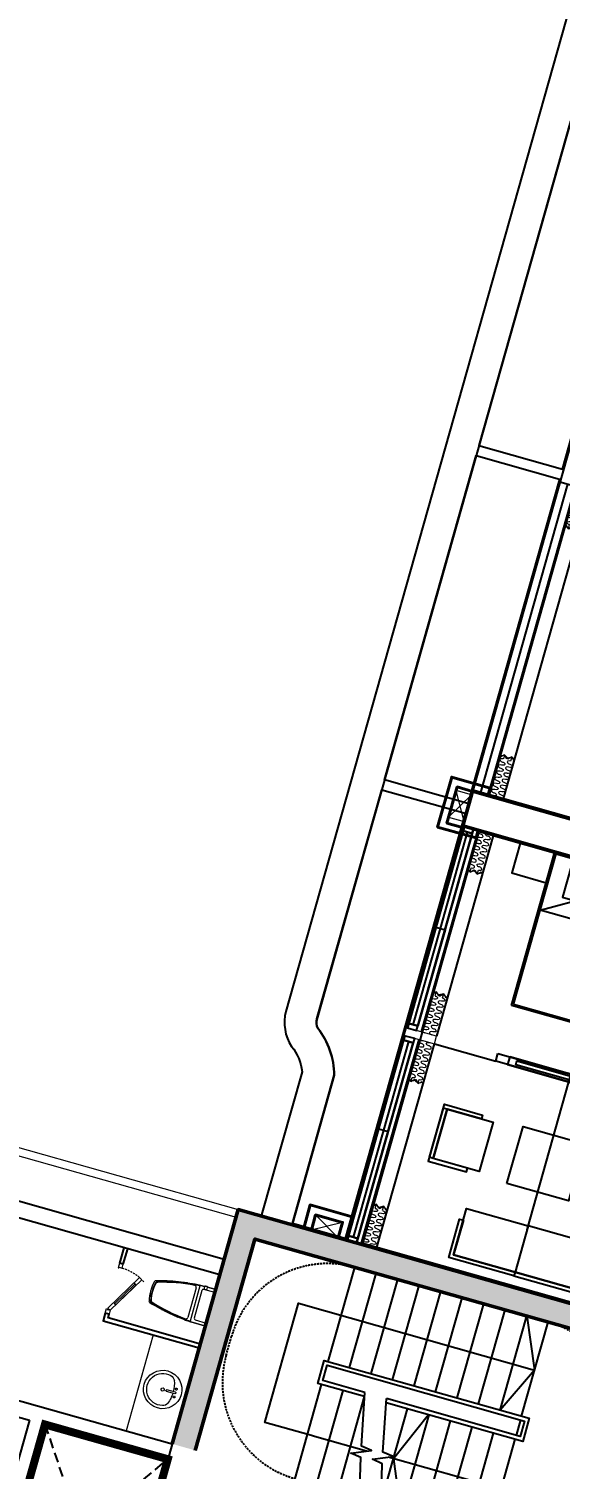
# Model space of a CAD drawing. Header units: millimetres. Extents: x -361675616 to 361246347, y -284141842 to 284396604.
# Drawn here: x -59336 to -52678, y 103931 to 121975 of the extents above; entities that cross this region are included whole.
import ezdxf

# ---------------------------------------------------------------- set-up
doc = ezdxf.new("R2010")
doc.units = ezdxf.units.MM
doc.header["$LTSCALE"] = 100
doc.header["$MEASUREMENT"] = 0
for name, pattern in [('220126_HDN_HBA typical plan$0$HIDDEN', [0.375, 0.25, -0.125]), ('ACAD_ISO03W100', [30, 12, -18]), ('HIDDEN', [0.375, 0.25, -0.125]), ('Xref_NT1+NT2_MBDV Cot vach_220729$0$HIDDEN', [0.375, 0.25, -0.125])]:
    doc.linetypes.add(name, pattern=pattern)
for name, color, linetype in [('A-_FURN----_E-_N', 251, 'Continuous'), ('A-ANNO-ROOM', 50, 'Continuous'), ('A-WALL', 11, 'Continuous'), ('A-WALL-FNSH', 11, 'Continuous'), ('dien tich thong thuy', 3, 'Continuous'), ('IDEA - dim', 251, 'Continuous'), ('KT-Khuat', 9, 'HIDDEN'), ('KT-Net manh', 139, 'Continuous'), ('KT-Tuong', 1, 'Continuous'), ('Xref_NT1+NT2 Cot vach HIGH$0$KT-Text', 7, 'Continuous'), ('Xref_NT1+NT2_MBDV Cot vach_220729$0$A-FLOR-STRS-ARROW', 8, 'Continuous'), ('Xref_NT1+NT2_MBDV Cot vach_220729$0$ccu12-Hatch', 250, 'Continuous'), ('Xref_NT1+NT2_MBDV Cot vach_220729$0$ccu12-Thay', 7, 'Continuous'), ('Xref_NT1+NT2_MBDV Cot vach_220729$0$KT-Net manh', 139, 'Continuous'), ('Xref_NT1+NT2_MBDV Cot vach_220729$0$KT-Thay', 7, 'Continuous'), ('Xref_NT1+NT2_MBDV Cot vach_220729$0$KT-Tuong', 1, 'Continuous'), ('Xref_ST_MBDV Cot vach 30.7.2022$0$KT-Text', 7, 'Continuous')]:
    doc.layers.add(name, color=color, linetype=linetype)
for name, color, linetype, lineweight in [('bo dat CXCL', 92, 'Continuous', 18), ('CIC36 net manh', 8, 'Continuous', 9), ('D-building block', 8, 'Continuous', 13), ('HBA-Partition', 4, 'Continuous', 13), ('KT-lomo nuoc', 3, 'HIDDEN', 5), ('KT-Net cat', 1, 'Continuous', 40), ('KT-Net cot', 2, 'Continuous', 50), ('KT-Noi thatwc', 49, 'Continuous', 9), ('NQH-A-FURN-IDEN', 43, 'Continuous', 9), ('Xref_NT1+NT2_MBDV Cot vach_220729$0$CUA', 37, 'Continuous', 13), ('Xref_NT1+NT2_MBDV Cot vach_220729$0$KT-Net cot vach', 6, 'Continuous', 50)]:
    doc.layers.add(name, color=color, linetype=linetype, lineweight=lineweight)
doc.styles.add('220126_HDN_HBA typical plan$0$211210_HDN_HBA_TYPICAL PLAN CORE OPT 1$0$HBA-Text', font='GOTHIC.TTF')

# ---------------------------------------------------------------- blocks, each defined once
blk = doc.blocks.new('Xref_NT1+NT2_MBDV Cot vach_220729$0$A$C6F5A0866')
at = {"layer": 'Xref_NT1+NT2_MBDV Cot vach_220729$0$ccu12-Hatch', "ltscale": 0.5}
h = blk.add_hatch(dxfattribs=at)
h.set_pattern_fill('1BETONG2-BOP', color=256, scale=50, angle=-9.2212, pattern_type=2)
h.set_pattern_definition([(40.778773, (-344030.4, 1051586.25), (348.967585, -88.43995), [37.5, -412.5]), (345.778773, (-344030.4, 1051586.25), (-8.2109, 382.353), [30, -330]), (91.230173, (-344001.3, 1051578.88), (340.75691, 293.91278), [31.8701, -350.57106]), (36.962973, (-344014.37, 1051684.96), (513.46257, -167.20103), [56.25, -618.75]), (87.414373, (-343971.6, 1051671), (539.3417, 405.87626), [47.80514, -525.8565]), (341.962973, (-344014.37, 1051684.96), (539.34137, 405.87668), [45, -495]), (11.778773, (-343969.02, 1051652.27), (262.33739, -246.534165), [37.5, -412.5]), (216.778773, (-343969.02, 1051652.27), (302.31138, -234.24147), [30, -330]), (62.230173, (-343947.16, 1051631.72), (440.52446, 91.85968), [31.8701, -350.57106]), (58.278773, (-344030.4, 1051586.25), (-53.364341, 157.777667), [0, -326, 0, -335, 0, -331.25]), (355.278773, (-344030.4, 1051586.25), (170.29976, 164.8925), [0, -191, 0, -318.5, 0, -126.25]), (318.278773, (-344140.45, 1051604.12), (261.654741, -53.903389), [0, -125, 0, -390, 0, -517.5]), (308.278773, (-344189.8, 1051612.13), (295.845573, 2.678777), [0, -162.5, 0, -259, 0, -367.5]), (305.778773, (-344030.4, 1051586.25), (172.3971, 124.239646), []), (305.778773, (-344020.58, 1051646.7), (172.3971, 124.239646), [])])
h.paths.add_polyline_path([(3150, 11325), (6200, 11325), (6200, 325), (5800, 325), (5800, 625), (5900, 625), (5900, 11025), (3150, 11025)])
h.paths.add_polyline_path([(4450, 325), (3250, 325), (3250, 625), (4450, 625)])
at = {"layer": 'Xref_NT1+NT2_MBDV Cot vach_220729$0$A-FLOR-STRS-ARROW', "elevation": 0}
for points in [[(3150, 8886), (3627, 9004), (3648, 9138), (3749, 8899), (3767, 9035), (4425, 9177)], [(3150, 8605), (3627, 8723), (3648, 8857), (3749, 8618), (3767, 8755), (4425, 8896)]]:
    blk.add_lwpolyline(points, dxfattribs=at)
at = {"layer": 'Xref_NT1+NT2_MBDV Cot vach_220729$0$KT-Net cot vach'}
for points in [[(3150, 11325), (6200, 11325), (6200, 325), (5800, 325)], [(3150, 11025), (5900, 11025), (5900, 625), (5800, 625)]]:
    blk.add_lwpolyline(points, dxfattribs=at)
at = {"layer": 'Xref_NT1+NT2_MBDV Cot vach_220729$0$KT-Net manh', "linetype": 'Xref_NT1+NT2_MBDV Cot vach_220729$0$HIDDEN'}
blk.add_lwpolyline([(3150, 9725, -0.414131), (4400, 10975), (4650, 10975, -0.414131), (5900, 9725, -1.000029)], format="xyb", dxfattribs=at)
at = {"layer": 'Xref_NT1+NT2_MBDV Cot vach_220729$0$KT-Net manh', "elevation": 0}
for points in [[(3725, 8956), (3725, 9605), (3725, 9705), (3725, 10280), (5275, 10280), (5275, 7205)], [(3725, 7205), (3725, 8675)], [(4375, 8334), (3725, 8605), (3150, 8355)], [(5900, 7485), (5275, 7205), (4675, 7485)]]:
    blk.add_lwpolyline(points, dxfattribs=at)
at = {"layer": 'Xref_NT1+NT2_MBDV Cot vach_220729$0$KT-Net manh', "linetype": 'Xref_NT1+NT2_MBDV Cot vach_220729$0$HIDDEN', "elevation": 0}
blk.add_lwpolyline([(3150, 7205, 0.414131), (4400, 5955), (4650, 5955, 0.414131), (5900, 7205, 1.000029)], format="xyb", dxfattribs=at)
at = {"layer": 'Xref_NT1+NT2_MBDV Cot vach_220729$0$KT-Thay', "extrusion": (1.28361e-08, 3.72499e-11, 1)}
for p, q in [((3150, 9725), (4375, 9725, 0)), ((4675, 9725, 0), (5900, 9725)), ((3150, 9445, 0), (4375, 9445, 0)), ((4675, 9445, 0), (5900, 9445, 0)), ((3150, 9165, 0), (4375, 9165, 0)), ((4675, 9165, 0), (5900, 9165, 0)), ((4675, 8885, 0), (5900, 8885, 0)), ((3150, 8605, 0), (4375, 8605, 0)), ((4675, 8605, 0), (5900, 8605, 0)), ((3150, 8325, 0), (4375, 8325, 0)), ((4675, 8325, 0), (5900, 8325, 0)), ((3150, 8045, 0), (4375, 8045, 0)), ((4675, 8045, 0), (5900, 8045, 0)), ((3150, 7765, 0), (4375, 7765, 0)), ((4675, 7765, 0), (5900, 7765, 0)), ((3150, 7485, 0), (4375, 7485, 0)), ((4675, 7485, 0), (5900, 7485, 0)), ((3150, 7205, 0), (4375, 7205, 0)), ((4675, 7205, 0), (5900, 7205, 0))]:
    blk.add_line(p, q, dxfattribs=at)
at = {"layer": 'Xref_NT1+NT2_MBDV Cot vach_220729$0$KT-Thay'}
blk.add_line((4625, 7205, 0), (4425, 7205, 0), dxfattribs=at)
at = {"layer": 'Xref_NT1+NT2_MBDV Cot vach_220729$0$KT-Thay', "elevation": 0}
for points in [[(4375, 9166), (4375, 9775), (4675, 9775), (4675, 7105), (4375, 7105), (4375, 8885)], [(4425, 9177), (4425, 9725), (4625, 9725), (4625, 7155), (4425, 7155), (4425, 8896)]]:
    blk.add_lwpolyline(points, dxfattribs=at)
blk = doc.blocks.new('*U119')
for points in [[(483, -399), (465, -396), (464, -466)], [(397, -484), (464, -466), (394, -466)]]:
    blk.add_hatch(color=256).paths.add_polyline_path(points)
blk.add_line((464, -466), (417, -419))
for points in [[(483, -399), (465, -396), (464, -466)], [(397, -484), (464, -466), (394, -466)]]:
    blk.add_lwpolyline(points, close=True)
for centre in [(17, -17), (86, -88), (155, -157), (225, -227), (294, -297), (364, -367)]:
    blk.add_ellipse(centre, major_axis=(34.5, 32), ratio=0.523888, start_param=4.73172, end_param=7.873313)
at = {"extrusion": (0, 0, -1)}
for centre in [(52, -52), (121, -123), (190, -192), (260, -262), (329, -332), (399, -402)]:
    blk.add_ellipse(centre, major_axis=(-32.1, -34.4), ratio=0.523888, start_param=4.73172, end_param=7.873313, dxfattribs=at)
blk = doc.blocks.new('*U118')
at = {"layer": 'A-_FURN----_E-_N', "linetype": 'Continuous'}
for points in [[(-900, 600), (-900, 1000), (-1350, 1000), (-1350, 600)], [(-900, -1000), (-900, 1000), (900, 1000), (900, -1000)], [(-880, -980), (-880, 980), (880, 980), (880, -980)], [(1350, 600), (1350, 1000), (900, 1000), (900, 600)]]:
    blk.add_lwpolyline(points, close=True, dxfattribs=at)
at = {"layer": 'A-_FURN----_E-_N', "linetype": '220126_HDN_HBA typical plan$0$HIDDEN', "ltscale": 500}
blk.add_lwpolyline([(-900, -1000), (-900, 1000), (900, 1000), (900, -1000)], close=True, dxfattribs=at)
at = {"layer": 'A-_FURN----_E-_N', "linetype": 'Continuous'}
for points in [[(-55, 580), (-55, 880), (-656, 880), (-656, 480), (-448, 480)], [(646, 580), (646, 880), (45, 880), (45, 580)], [(-880, 249), (-326, 580), (880, 580), (880, 480), (-326, 480), (-326, 580), (-326, 249), (-880, 249)]]:
    blk.add_lwpolyline(points, dxfattribs=at)
blk = doc.blocks.new('30')
at = {"layer": 'A-WALL-FNSH', "color": 5}
for points in [[(-5390, -9580), (-5390, -9460), (-5450, -9460), (-5450, -9580)], [(-2885, -9460), (-5390, -9460), (-5390, -9580), (-2885, -9580)], [(-4138, -9520), (-5390, -9520), (-5390, -9580), (-4138, -9580)], [(-4138, -9460), (-2885, -9460), (-2885, -9520), (-4138, -9520)], [(-2825, -9580), (-2825, -9460), (-2885, -9460), (-2885, -9580)], [(-2725, -9580), (-2725, -9460), (-2665, -9460), (-2665, -9580)], [(-2665, -9460), (-120, -9460), (-120, -9580), (-2665, -9580)], [(-1513, -9460), (-2665, -9460), (-2665, -9520), (-1513, -9520)], [(-1513, -9520), (-120, -9520), (-120, -9580), (-1513, -9580)], [(-120, -9580), (-120, -9460), (-60, -9460), (-60, -9580)]]:
    blk.add_lwpolyline(points, close=True, dxfattribs=at)
for points in [[(-5450, -9460), (-2885, -9460)], [(-60, -9460), (-2665, -9460)]]:
    blk.add_lwpolyline(points, dxfattribs=at)
at = {"layer": 'HBA-Partition'}
blk.add_lwpolyline([(-2725, -9200), (-2825, -9200), (-2825, -9600), (-2725, -9600)], close=True, dxfattribs=at)
at = {"layer": 'IDEA - dim'}
for p, q in [((-5451, -9400), (-2825, -9400)), ((-60, -9400), (-2725, -9400)), ((-5451, -9600), (-2825, -9600)), ((-60, -9600), (-2725, -9600))]:
    blk.add_line(p, q, dxfattribs=at)
for points in [[(-2825, -8400), (-2825, -6600), (-2725, -6600), (-2725, -8400)], [(-250, -6650), (-850, -6650), (-850, -7450), (-250, -7450)], [(-698, -6650), (-250, -6650), (-250, -7450), (-200, -7450), (-200, -6600), (-698, -6600)], [(-2725, -6753), (-2825, -6753), (-2825, -8248), (-2725, -8248)], [(-2750, -8148), (-2800, -8148), (-2800, -6853), (-2750, -6853)], [(-1291, -7850), (-2031, -7850), (-2031, -7050), (-1291, -7050)], [(-250, -8250), (-850, -8250), (-850, -7450), (-250, -7450)], [(-698, -8250), (-250, -8250), (-250, -7450), (-200, -7450), (-200, -8300), (-698, -8300)], [(-1981, -8824), (-1981, -8224), (-1341, -8224), (-1341, -8824)], [(-1981, -8376), (-1981, -8824), (-1341, -8824), (-1341, -8874), (-2031, -8874), (-2031, -8376)], [(-1341, -8376), (-1341, -8824), (-1981, -8824), (-1981, -8874), (-1291, -8874), (-1291, -8376)]]:
    blk.add_lwpolyline(points, close=True, dxfattribs=at)
at = {"layer": 'KT-Net cot'}
blk.add_lwpolyline([(-5900, -6600), (-5450, -6600), (-5450, -9600), (-5900, -9600)], close=True, dxfattribs=at)
at = {"layer": 'KT-Net manh', "linetype": 'ACAD_ISO03W100', "ltscale": 4}
for p, q in [((-800, -7450), (-3450, -7450)), ((-2725, -9200), (-2725, -8400)), ((-5451, -9200), (-2825, -9200)), ((-60, -9200), (-2725, -9200))]:
    blk.add_line(p, q, dxfattribs=at)
at = {"layer": 'KT-Tuong'}
blk.add_lwpolyline([(-60, 0), (-60, -9600)], dxfattribs=at)
at = {"layer": 'CIC36 net manh', "color": 8, "extrusion": (0, 0, -1), "xscale": 0.81000000001126, "yscale": 0.81000000001126, "zscale": -0.8100000000112602, "rotation": 225.1232012033263}
for p in [(5450, -9261), (2724, -9261), (5451, -9356), (2724, -9356)]:
    blk.add_blockref('*U119', p, dxfattribs=at)
at = {"layer": 'CIC36 net manh', "color": 8, "xscale": 0.8100000000112606, "yscale": 0.8100000000112606, "zscale": 0.8100000000112606, "rotation": 225.1232012046196}
for p in [(-2826, -9261), (-61, -9261), (-2826, -9356), (-61, -9356)]:
    blk.add_blockref('*U119', p, dxfattribs=at)
at = {"layer": 'IDEA - dim', "rotation": 90}
blk.add_blockref('*U118', (-4450, -7500), dxfattribs=at)
blk = doc.blocks.new('stdo')
at = {"layer": 'A-WALL-FNSH', "color": 5}
for p, q in [((125, -1100), (4135, -1100)), ((125, -1200), (4135, -1200))]:
    blk.add_line(p, q, dxfattribs=at)
blk.add_lwpolyline([(125, -1300), (4135, -1300)], dxfattribs=at)
at = {"layer": 'KT-Net manh'}
for points in [[(135, -7005), (125, -7005), (125, -1100), (110, -1100)], [(3435, -10515), (4135, -10515), (4135, -1100), (4150, -1100)]]:
    blk.add_lwpolyline(points, dxfattribs=at)
at = {"layer": 'KT-Net manh', "linetype": 'ACAD_ISO03W100', "ltscale": 4}
blk.add_lwpolyline([(125, -1300), (4135, -1300), (4135, -1500), (125, -1500)], close=True, dxfattribs=at)
at = {"layer": 'KT-Tuong'}
blk.add_lwpolyline([(4150, -1100), (4150, -4100), (4290, -4100), (4290, -7700), (4150, -7700), (4150, -10700)], dxfattribs=at)
at = {"layer": 'CIC36 net manh', "color": 8}
for p, xscale, yscale, zscale, rotation in [((126, -1361), -0.8100000000112598, 0.8100000000112598, 0.8100000000112598, 134.876798796027), ((126, -1456), -0.8100000000112598, 0.8100000000112598, 0.8100000000112598, 134.876798796027), ((4134, -1361), 0.8100000000112602, 0.8100000000112602, 0.8100000000112602, 225.123201203973), ((4134, -1456), 0.8100000000112602, 0.8100000000112602, 0.8100000000112602, 225.123201203973)]:
    blk.add_blockref('*U119', p, dxfattribs=dict(at, xscale=xscale, yscale=yscale, zscale=zscale, rotation=rotation))
blk = doc.blocks.new('XI BET - 540 x 360mm-349537-MẶT BẰNG TẦNG 01')
at = {"layer": 'NQH-A-FURN-IDEN', "color": 32}
for p, q in [((227, 9), (-228, 9)), ((-228, 9), (227, 9)), ((-199, 9), (-199, -132)), ((198, -132), (198, 9)), ((-246, -103), (-246, -124)), ((-246, -124), (-246, -103)), ((-238, -1), (-238, -94)), ((-238, -94), (-238, -1)), ((-238, -133), (-238, -181)), ((-238, -181), (-238, -133)), ((-216, -94), (-237, -94)), ((-237, -133), (-216, -133)), ((-207, -124), (-207, -103)), ((-179, -152), (178, -152)), ((237, -181), (237, -1)), ((237, -1), (237, -181)), ((-228, -191), (229, -191)), ((-194, -230), (194, -230))]:
    blk.add_line(p, q, dxfattribs=at)
for centre, radius, start, end in [((-228, -1), 10, 90, 180), ((-228, -1), 10, 90, 180), ((227, -1), 10, 360, 90), ((227, -1), 10, 360, 90), ((-237, -103), 9, 96.3794, 180), ((-237, -103), 9, 96.3794, 180), ((-237, -124), 9, 180, 263.6206), ((-237, -124), 9, 180, 263.6206), ((-216, -103), 9, 360, 90), ((-216, -124), 9, 270, 360), ((-179, -132), 20, 180, 270), ((178, -132), 20, 270, 0), ((2274, -41), 2515, 183.2067, 196.1242), ((2274, -41), 2515, 183.2067, 196.1242), ((-228, -181), 10, 180, 261.264), ((1871, -86), 2103, 182.8743, 197.6554), ((-194, -253), 22.5, 90, 184.6245), ((1871, -86), 2095, 184.6245, 197.5277), ((-1871, -86), 2095, 342.464, 355.3754), ((-1871, -86), 2103, 342.3446, 357.1226), ((-2274, -41), 2515, 343.8727, 356.7933), ((-2274, -41), 2515, 343.8727, 356.7933), ((194, -253), 22.5, 355.3754, 90), ((227, -181), 10, 270, 0), ((-105, -710), 22.5, 197.5277, 258.1005), ((105, -710), 22.5, 281.7373, 342.464), ((-121, -733), 22.5, 196.1242, 256.8994), ((-121, -733), 22.5, 196.1242, 256.8994), ((-111, -717), 22.5, 197.6554, 257.5059), ((0, -212), 557, 256.8994, 283.0378), ((0, -212), 557, 256.8994, 283.0378), ((0, -215), 536, 257.5059, 282.4941), ((1, -209), 535, 258.1005, 281.7373), ((111, -717), 22.5, 282.4941, 342.3446), ((121, -733), 22.5, 283.0378, 343.8727), ((121, -733), 22.5, 283.0378, 343.8727)]:
    blk.add_arc(centre, radius, start, end, dxfattribs=at)
at = {"layer": 'NQH-A-FURN-IDEN'}
for centre, radius, start, end in [((-228, -1), 10, 90, 135), ((227, -1), 10, 45, 90), ((-237, -103), 9, 96.3794, 159.7289), ((2274, -41), 2515, 187.0817, 188.2304), ((-2274, -41), 2515, 351.7684, 352.9173), ((2274, -41), 2515, 191.1005, 192.2492), ((-2274, -41), 2515, 347.7486, 348.8976), ((0, -212), 557, 264.739, 267.0661), ((0, -212), 557, 272.8711, 275.1982)]:
    blk.add_arc(centre, radius, start, end, dxfattribs=at)
blk = doc.blocks.new('Sink - Vanity - Round - Basin-6371507-MẶT BẰNG TẦNG 01')
at = {"layer": 'KT-Noi thatwc'}
for p, q in [((87, 247), (87, 136)), ((106, 247), (106, 136))]:
    blk.add_line(p, q, dxfattribs=at)
for centre, radius, start, end in [((97, 85), 241, 0, 180), ((1, 104), 105, 120.7927, 162.1904), ((97, -233), 452, 91.2067, 109.2086), ((46, 247), 12.7, 0, 180), ((46, 247), 12.7, 180, 0), ((97, 247), 9.52, 0, 180), ((97, -233), 452, 70.7914, 88.7933), ((147, 247), 12.7, 0, 180), ((147, 247), 12.7, 180, 0), ((192, 104), 105, 17.8096, 59.2073), ((97, 85), 241, 180, 0), ((97, 85), 201, 165.3071, 14.6929), ((97, 85), 20.6, 0, 180), ((97, 85), 20.6, 180, 0), ((97, 136), 9.52, 180, 0)]:
    blk.add_arc(centre, radius, start, end, dxfattribs=at)
blk = doc.blocks.new('*U228')
blk.add_line((147, 33), (450, 208))
for points in [[(50, 0), (526, 275), (546, 240), (70, -35)], [(137, 50), (157, 15), (460, 190), (440, 225)], [(0, -50), (60, -50), (60, -40), (50, -40), (50, 0), (0, 0)], [(650, -50), (590, -50), (590, -40), (600, -40), (600, 0), (650, 0)]]:
    blk.add_lwpolyline(points, close=True)
at = {"linetype": 'Xref_NT1+NT2_MBDV Cot vach_220729$0$HIDDEN'}
blk.add_arc((50, 0), 550, 0, 35.0495, dxfattribs=at)
blk = doc.blocks.new('A$C777A4B07')
at = {"layer": 'A-WALL', "elevation": 0}
for points in [[(1931, 996), (1877, 803)], [(1925, 790), (1980, 982)], [(1700, 178), (1673, 82), (2877, -259)], [(2891, -211), (1735, 116), (1748, 164)]]:
    blk.add_lwpolyline(points, dxfattribs=at)
at = {"layer": 'NQH-A-FURN-IDEN', "color": 32, "extrusion": (-5.1359e-06, -1.60012e-06, 1), "elevation": 0}
blk.add_lwpolyline([(1961, -1299), (2055, -1325), (2537, -1461), (2877, -259), (2300, -96)], close=True, dxfattribs=at)
at = {"layer": 'Xref_ST_MBDV Cot vach 30.7.2022$0$KT-Text', "elevation": 0}
for points in [[(1925, 790), (1877, 803)], [(1748, 164), (1700, 178)]]:
    blk.add_lwpolyline(points, dxfattribs=at)
at = {"layer": 'NQH-A-FURN-IDEN', "color": 32, "rotation": 254.3513592771618}
blk.add_blockref('XI BET - 540 x 360mm-349537-MẶT BẰNG TẦNG 01', (3008, 246, 0), dxfattribs=at)
at = {"layer": 'NQH-A-FURN-IDEN', "color": 32, "extrusion": (3.53894e-06, -4.05138e-06, 1), "xscale": -0.9999999999999996, "rotation": 254.2212229883467}
blk.add_blockref('Sink - Vanity - Round - Basin-6371507-MẶT BẰNG TẦNG 01', (2311, -850, 0), dxfattribs=at)
at = {"layer": 'Xref_NT1+NT2_MBDV Cot vach_220729$0$CUA', "xscale": -1, "rotation": 254.2213025328823}
blk.add_blockref('*U228', (1748, 164, 0), dxfattribs=at)
blk = doc.blocks.new('PCCCCC')
at = {"layer": 'bo dat CXCL'}
for p, q in [((-38130, -43797, 0), (-34393, -44853, 0)), ((-38149, -43895, 0), (-34420, -44949, 0))]:
    blk.add_line(p, q, dxfattribs=at)
at = {"layer": 'D-building block', "color": 2, "const_width": 100, "elevation": 0}
blk.add_lwpolyline([(-37496, -49951), (-35956, -50386), (-35276, -47980), (-36816, -47545)], close=True, dxfattribs=at)
at = {"layer": 'KT-Khuat', "ltscale": 5}
for p, q in [((-36816, -47545, 0), (-35911, -50228, 0)), ((-37451, -49792, 0), (-35276, -47980, 0))]:
    blk.add_line(p, q, dxfattribs=at)
at = {"layer": 'KT-Tuong'}
blk.add_line((-36816, -47545, 0), (-37496, -49951, 0), dxfattribs=at)
at = {"layer": 'KT-Tuong', "elevation": 0}
blk.add_lwpolyline([(-37009, -47491), (-37744, -50089)], dxfattribs=at)
at = {"layer": 'Xref_NT1+NT2_MBDV Cot vach_220729$0$KT-Tuong'}
for p, q in [((-34624, -45671, 0), (-38809, -44488, 0)), ((-34569, -45479, 0), (-38258, -44436, 0)), ((-38917, -46744, 0), (-35222, -47788, 0)), ((-38067, -47192, 0), (-37009, -47491, 0)), ((-36816, -47545, 0), (-35276, -47980, 0))]:
    blk.add_line(p, q, dxfattribs=at)
at = {"layer": 'A-WALL'}
blk.add_blockref('A$C777A4B07', (-37759, -46327, 0), dxfattribs=at)
blk = doc.blocks.new('A$C418F5BC8')
at = {"layer": 'A-ANNO-ROOM', "insert": (648, 1091), "char_height": 600, "attachment_point": 2, "rotation": 50.4488, "style": '220126_HDN_HBA typical plan$0$211210_HDN_HBA_TYPICAL PLAN CORE OPT 1$0$HBA-Text'}
blk.add_mtext_dynamic_manual_height_columns('SL-S', width=722857412.87, gutter_width=9766, heights=[0], dxfattribs=at)
blk = doc.blocks.new('A$C2A6C5140')
at = {"layer": 'A-ANNO-ROOM', "insert": (731, 1190, 0), "char_height": 600, "attachment_point": 2, "rotation": 50.4488, "style": '220126_HDN_HBA typical plan$0$211210_HDN_HBA_TYPICAL PLAN CORE OPT 1$0$HBA-Text'}
blk.add_mtext_dynamic_manual_height_columns('2-BR', width=722857412.87, gutter_width=9766, heights=[0], dxfattribs=at)
blk = doc.blocks.new('A$C5388591E')
at = {"layer": 'A-ANNO-ROOM', "insert": (894, 842, 0), "char_height": 600, "attachment_point": 2, "rotation": 1.4065, "style": '220126_HDN_HBA typical plan$0$211210_HDN_HBA_TYPICAL PLAN CORE OPT 1$0$HBA-Text'}
blk.add_mtext_dynamic_manual_height_columns('3-BR', width=722857412.87, gutter_width=9766, heights=[0], dxfattribs=at)
blk = doc.blocks.new('A$C21AF0CCA')
at = {"layer": 'A-ANNO-ROOM', "insert": (1198, 815), "char_height": 600, "attachment_point": 2, "rotation": 0.1054, "style": '220126_HDN_HBA typical plan$0$211210_HDN_HBA_TYPICAL PLAN CORE OPT 1$0$HBA-Text'}
blk.add_mtext_dynamic_manual_height_columns('1-BR+', width=722857412.87, gutter_width=9766, heights=[0], dxfattribs=at)
blk = doc.blocks.new('*U360')
at = {"layer": 'KT-lomo nuoc', "ltscale": 500}
for p, q in [((-403, 22), (0, 0)), ((-313, -157), (-90, 179))]:
    blk.add_line(p, q, dxfattribs=at)
blk.add_lwpolyline([(-313, -157), (-403, 22), (-90, 179), (0, 0)], close=True, dxfattribs=at)
blk = doc.blocks.new('*U362')
at = {"layer": 'KT-lomo nuoc', "ltscale": 500}
for p, q in [((-336, 223), (0, 0)), ((-179, -90), (-157, 313))]:
    blk.add_line(p, q, dxfattribs=at)
blk.add_lwpolyline([(-179, -90), (-336, 223), (-157, 313), (0, 0)], close=True, dxfattribs=at)
blk = doc.blocks.new('CTN TB 33-35')
at = {"layer": 'KT-Net cat', "elevation": 0}
for points in [[(-31265, -39668), (-31238, -39573), (-31719, -39436), (-31896, -40061), (-31414, -40197), (-31387, -40101)], [(-31585, -40066), (-31457, -39614), (-31650, -39559), (-31778, -40012), (-31585, -40066)], [(-33573, -45086), (-33494, -44795), (-32964, -44945), (-33045, -45234)], [(-33476, -45112), (-33424, -44919), (-33087, -45014), (-33142, -45206)]]:
    blk.add_lwpolyline(points, dxfattribs=at)
at = {"layer": 'KT-lomo nuoc', "linetype": 'HIDDEN', "xscale": -0.9999999999999997, "rotation": 10.8976534755902}
for name, p in [('*U362', (-31757, -39939, 0)), ('*U360', (-33478, -45111, 0))]:
    blk.add_blockref(name, p, dxfattribs=at)

msp = doc.modelspace()

# ---------------------------------------------------------------- linework, layer by layer
at = {"layer": 'Xref_NT1+NT2_MBDV Cot vach_220729$0$ccu12-Thay'}
msp.add_line((-42580.2, 156088.5, 0), (-55728.3, 109565), dxfattribs=at)
at = {"layer": 'Xref_NT1+NT2_MBDV Cot vach_220729$0$ccu12-Thay', "elevation": 0}
for points in [[(-41014.8, 85871.8), (-27947.3, 132116.7, 0.0246876), (-27655.3, 133393.1, 0.0868938), (-27653.5, 134120), (-28143.8, 136121), (-32861.9, 155605.6, 0.771545), (-41527.2, 155769.7), (-55361.5, 106818)], [(-42960.4, 156214), (-56115.7, 109665.1, 0.2111738), (-56043.4, 109226.6, -0.1470455), (-55911.9, 108910.5), (-56418.8, 107116.7)], [(-55728.3, 109565, 0.1897824), (-55714.9, 109456.1, -0.1613035), (-55508.8, 108865.6), (-56033.7, 107007.9)], [(-56723.9, 107138.4), (-56723.9, 107138.4), (-57549.9, 104215), (-60042.1, 95395.3), (-58694.9, 95014.7), (-60993.6, 86879.6, 0.5291999), (-56786.9, 81810.1), (-44478.4, 82977, 0.3082121), (-41014.8, 85871.8)]]:
    msp.add_lwpolyline(points, format="xyb", dxfattribs=at)

# ---------------------------------------------------------------- block references
at = {"layer": 'dien tich thong thuy'}
msp.add_blockref('PCCCCC', (-22318.5, 152036.7), dxfattribs=at)
at = {"layer": 'KT-Tuong', "rotation": 254.2212141373278}
msp.add_blockref('30', (-46141.9, 104134.8), dxfattribs=at)
at = {"layer": 'Xref_NT1+NT2 Cot vach HIGH$0$KT-Text', "rotation": 74.22122668239332}
msp.add_blockref('Xref_NT1+NT2_MBDV Cot vach_220729$0$A$C6F5A0866', (-47498.7, 98137.8, 0), dxfattribs=at)

# ---------------------------------------------------------------- next in the draw order: block references
at = {"layer": 'IDEA - dim', "xscale": -1, "rotation": 74.22121413925727}
msp.add_blockref('stdo', (-53705.8, 116715.7), dxfattribs=at)

# ---------------------------------------------------------------- next in the draw order: linework, layer by layer
at = {"layer": 'dien tich thong thuy', "elevation": 0}
for points in [[(-53696.5, 116754.4), (-52650.8, 116459.5), (-51502.9, 120521.8), (-52548.6, 120817.2)], [(-53731.7, 116629.9), (-52686.2, 116334), (-53834.1, 112271.7), (-54879.8, 112567.2)]]:
    msp.add_lwpolyline(points, close=True, dxfattribs=at)
at = {"layer": 'dien tich thong thuy'}
for points in [[(-44253.3, 111498.8), (-44517, 110565.3), (-44711.4, 109877.3), (-53564.8, 112379), (-52474.4, 116237.9), (-46998.8, 114690.6), (-47001.5, 114681), (-44282.9, 113912.8), (-44466.5, 113263.2), (-43816.9, 113079.7), (-44075.3, 112165.5), (-44065.6, 112162.8), (-44253.3, 111498.8)], [(-45596.6, 106744.9), (-45860.3, 105811.5), (-46299.5, 104257.3), (-55152.8, 106759), (-53695.1, 111918), (-51000.8, 111155.7), (-50924.7, 111425.1), (-48696.9, 110795.6), (-48699.6, 110786), (-47501.5, 110447.4), (-47577.7, 110178), (-46610.5, 109904.7), (-46726.1, 109495.7), (-44960.3, 108996.7), (-45596.6, 106744.9)]]:
    msp.add_lwpolyline(points, dxfattribs=at)
at = {"layer": 'dien tich thong thuy', "elevation": 0}
msp.add_lwpolyline([(-56033.7, 107007.9), (-55508.8, 108865.6, 0.1613035), (-55714.9, 109456.1, -0.2014319), (-55726.5, 109571.4), (-54914.7, 112443.8), (-53869.1, 112147.8), (-55374.2, 106821.6)], format="xyb", close=True, dxfattribs=at)

# ---------------------------------------------------------------- next in the draw order: block references
msp.add_blockref('CTN TB 33-35', (-22318.5, 152036.7))
at = {"layer": 'A-ANNO-ROOM'}
for p in [(-189530.7, 172460.4, 0), (-190889.2, 167537.1, 0), (-200792.6, 136225.8, 0)]:
    msp.add_blockref('A$C21AF0CCA', p, dxfattribs=at)
at = {"layer": 'dien tich thong thuy'}
for name, p in [('A$C418F5BC8', (-193627.8, 162535.8, 0)), ('A$C418F5BC8', (-196423.1, 158761.1, 0)), ('A$C2A6C5140', (-184324.1, 156728, 0)), ('A$C418F5BC8', (-197159, 154394.3, 0)), ('A$C418F5BC8', (-196884, 150046.2, 0)), ('A$C2A6C5140', (-186961.9, 149139.9, 0)), ('A$C418F5BC8', (-198454.1, 145456, 0)), ('A$C418F5BC8', (-199748, 141469.3, 0)), ('A$C2A6C5140', (-189508.6, 140127.3, 0)), ('A$C2A6C5140', (-191916.6, 131438.4, 0)), ('A$C2A6C5140', (-194202.5, 124603.3, 0)), ('A$C2A6C5140', (-196141.2, 116842.5, 0)), ('A$C5388591E', (-189972.9, 179563.6, 0)), ('A$C5388591E', (-206737.7, 115340.5, 0))]:
    msp.add_blockref(name, p, dxfattribs=at)
at = {"layer": 'KT-Tuong', "rotation": 254.2212141373278}
msp.add_blockref('30', (-46141.9, 104134.8), dxfattribs=at)

doc.saveas('drawing.dxf')
